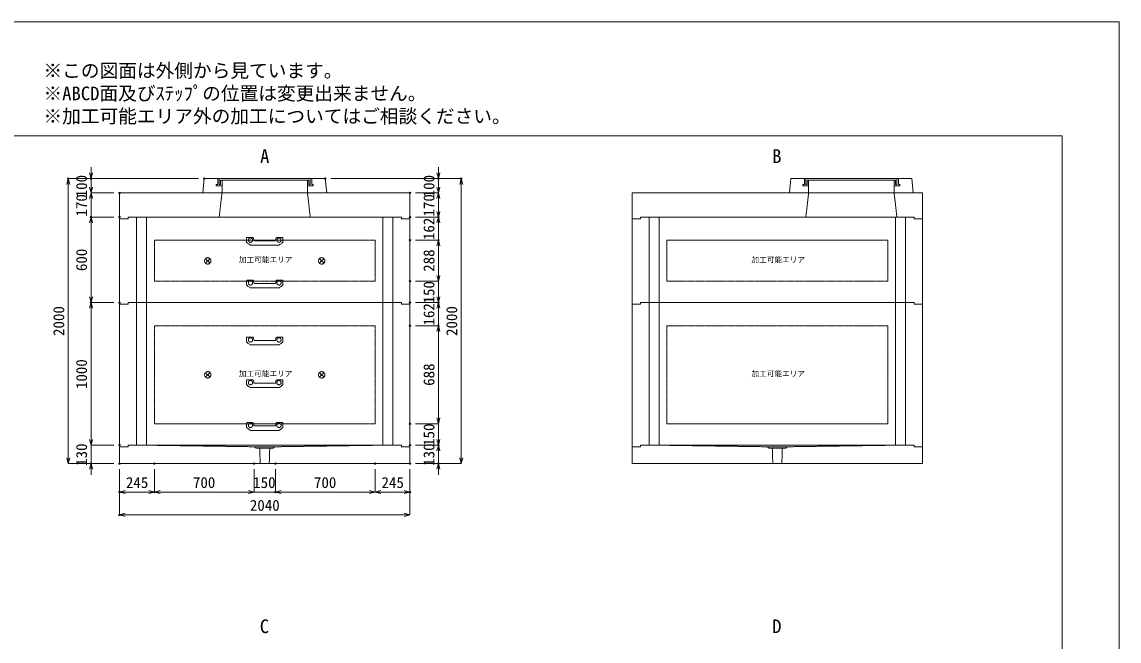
# Model space of a CAD drawing. Units: millimetres, scale not verified. Extents: x -5940 to 5940, y -4200 to 4200.
# Drawn here: x -1765 to 5940, y -146 to 4200 of the extents above; entities that cross this region are included whole.
import ezdxf
from ezdxf.enums import TextEntityAlignment as Align

# ---------------------------------------------------------------- set-up
doc = ezdxf.new("R2010")
doc.units = ezdxf.units.MM
doc.header["$LTSCALE"] = 20
doc.header["$PDMODE"] = 32
doc.header["$PDSIZE"] = 10
doc.linetypes.add('LONG_DASHED1', pattern=[7, 6, -1])
doc.linetypes.add('LONG_DOUBLE_CHAIN', pattern=[21.8, 18, -1, 0.6, -0.6, 0.6, -1])
for name, color, linetype, lineweight in [('0-0_D-TTL', 7, 'Continuous', 9), ('0-1_Defpoints', 7, 'Continuous', 9), ('0-3_D-TTL-TXT', 7, 'Continuous', 9), ('0-4_D-STR-TXT', 7, 'Continuous', 9), ('0-5_D-STR-DIM', 3, 'Continuous', 9), ('0-6_0', 7, 'Continuous', 9), ('0-7_D-STR', 7, 'Continuous', 9), ('0-9_D-STR-STR4', 134, 'LONG_DASHED1', 9), ('0-A_D-STR-STR3', 2, 'LONG_DASHED1', 9), ('0-B_D-STR-STR5', 1, 'LONG_DOUBLE_CHAIN', 9)]:
    doc.layers.add(name, color=color, linetype=linetype, lineweight=lineweight)
doc.styles.add('ＭＳ ゴシック', font='')
doc.styles.get('ＭＳ ゴシック').set_extended_font_data('MS Gothic')

# ---------------------------------------------------------------- blocks, each defined once
blk = doc.blocks.new('A$C4DE05FD1')
at = {"layer": '0-0_D-TTL', "color": 134}
for p, q in [((4000, 76000), (114800, 76000)), ((114800, 76000), (114800, 4000))]:
    blk.add_line(p, q, dxfattribs=at)
at = {"layer": '0-1_Defpoints', "color": 134}
for p, q in [((0, 84000), (118800, 84000)), ((118800, 84000), (118800, 0))]:
    blk.add_line(p, q, dxfattribs=at)
at = {"layer": '0-3_D-TTL-TXT', "style": 'ＭＳ ゴシック'}
for s, p in [('※この図面は外側から見ています。', (43260.9, 79815.7)), ('※ABCD面及びｽﾃｯﾌﾟの位置は変更出来ません。', (43260.9, 78215.7)), ('※加工可能エリア外の加工についてはご相談ください。', (43260.9, 76615.7))]:
    blk.add_text(s, height=962.2, dxfattribs=at).set_placement(p, align=Align.BOTTOM_LEFT)
blk = doc.blocks.new('_Open30')
at = {"layer": '0-6_0'}
blk.add_line((0, 0), (-20, 0), dxfattribs=at)
blk.add_lwpolyline([(-20, 5.36), (0, 0), (-20, -5.36)], dxfattribs=at)
blk = doc.blocks.new('A$C31CA379A')
at = {"layer": '0-4_D-STR-TXT', "style": 'ＭＳ ゴシック'}
for s, p in [('A', (-325.9, -2190.5)), ('B', (35638.6, -2190.5)), ('C', (-351.4, -35190.5)), ('D', (35638.6, -35190.5))]:
    blk.add_text(s, height=962.2, dxfattribs=at).set_placement(p, align=Align.BOTTOM_LEFT)
blk = doc.blocks.new('A$C53D37B31')
at = {"layer": '0-7_D-STR'}
for p, q in [((-20400, 3400), (20400, 3400)), ((-20400, 3400), (-20400, -240)), ((20400, 3400), (20400, -240)), ((-19200, 0), (19200, 0))]:
    blk.add_line(p, q, dxfattribs=at)
at = {"layer": '0-7_D-STR', "linetype": 'LONG_DASHED1'}
for p, q in [((-6000, 3400), (-6400, 0)), ((6000, 3400), (6400, 0))]:
    blk.add_line(p, q, dxfattribs=at)
at = {"layer": '0-7_D-STR'}
for points in [[(-20400, -240), (-19200, -240), (-19200, 0)], [(20400, -240), (19200, -240), (19200, 0)]]:
    blk.add_lwpolyline(points, dxfattribs=at)
blk = doc.blocks.new('A$C4A7D535E')
at = {"layer": '0-7_D-STR'}
blk.add_blockref('A$C53D37B31', (0, 0), dxfattribs=at)
blk = doc.blocks.new('A$C0BCF2A13')
at = {"layer": '0-7_D-STR'}
for p, q in [((-20400, 3400), (20400, 3400)), ((-20400, 3400), (-20400, -240)), ((20400, 3400), (20400, -240)), ((-19200, 0), (19200, 0))]:
    blk.add_line(p, q, dxfattribs=at)
at = {"layer": '0-7_D-STR', "linetype": 'LONG_DASHED1'}
for p, q in [((4400, 3400), (4000, 0)), ((16400, 3400), (16800, 0))]:
    blk.add_line(p, q, dxfattribs=at)
at = {"layer": '0-7_D-STR'}
for points in [[(-20400, -240), (-19200, -240), (-19200, 0)], [(20400, -240), (19200, -240), (19200, 0)]]:
    blk.add_lwpolyline(points, dxfattribs=at)
blk = doc.blocks.new('A$C3C490EB0')
at = {"layer": '0-7_D-STR'}
for p, q in [((0, -2000), (0, -4360)), ((39600, -1760), (1200, -1760)), ((40800, -2000), (40800, -4360)), ((0, -4360), (40800, -4360))]:
    blk.add_line(p, q, dxfattribs=at)
at = {"layer": '0-7_D-STR', "linetype": 'LONG_DASHED1'}
for p, q in [((19000, -2000), (2400, -1760)), ((19200, -2180), (19000, -2000)), ((21800, -2000), (19000, -2000)), ((21600, -2180), (19200, -2180)), ((19764.6, -4360), (19695, -2180)), ((21035.4, -4360), (21105, -2180)), ((21600, -2180), (21800, -2000)), ((21800, -2000), (38400, -1760))]:
    blk.add_line(p, q, dxfattribs=at)
at = {"layer": '0-7_D-STR'}
for points in [[(0, -2000), (1200, -2000), (1200, -1760)], [(40800, -2000), (39600, -2000), (39600, -1760)]]:
    blk.add_lwpolyline(points, dxfattribs=at)
blk = doc.blocks.new('A$C3B9737A5')
at = {"layer": '0-5_D-STR-DIM'}
blk.add_blockref('A$C3C490EB0', (-20400, 1760), dxfattribs=at)
blk = doc.blocks.new('A$C019679C0')
at = {"layer": '0-7_D-STR'}
for p, q in [((-8700, 0), (-8500, 2000)), ((8500, 2000), (-8500, 2000)), ((8700, 0), (8500, 2000)), ((-8700, 0), (8700, 0))]:
    blk.add_line(p, q, dxfattribs=at)
at = {"layer": '0-7_D-STR', "linetype": 'LONG_DASHED1'}
for p, q in [((-6000, 0), (-6000, 1800)), ((6000, 1800), (6000, 0))]:
    blk.add_line(p, q, dxfattribs=at)
at = {"layer": '0-9_D-STR-STR4'}
for points in [[(-6600, 2000), (-6600, 1200), (-6800, 1200), (-6800, 1000), (-6000, 1000)], [(-6000, 1800), (-6200, 1800), (-6200, 1200), (-6400, 1200), (-6400, 2000)], [(-6000, 1800), (6000, 1800), (6200, 1800)], [(6600, 2000), (6600, 1200), (6800, 1200), (6800, 1000), (6000, 1000)], [(6200, 1800), (6200, 1200), (6400, 1200), (6400, 2000)]]:
    blk.add_lwpolyline(points, dxfattribs=at)
blk = doc.blocks.new('A$C585D51DD')
at = {"layer": '0-7_D-STR'}
blk.add_blockref('A$C019679C0', (0, 0), dxfattribs=at)
blk = doc.blocks.new('A$C27844A11')
at = {"layer": '0-A_D-STR-STR3'}
for p, q in [((-2560, 1000), (-2560, 453.5)), ((-2515.5, 370.3), (-2060.4, 33.6)), ((-2460, 1100), (-1758.4, 1100)), ((1949.4, 0), (-1949.4, 0)), ((-1559.2, 917.4), (-1542, 721.3)), ((1442.4, 630), (-1442.4, 630)), ((1559.2, 917.4), (1542, 721.3)), ((2460, 1100), (1758.4, 1100)), ((2515.5, 370.3), (2060.4, 33.6)), ((2560, 1000), (2560, 453.5))]:
    blk.add_line(p, q, dxfattribs=at)
for centre in [(-2000, 700), (2000, 700)]:
    blk.add_circle(centre, 300, dxfattribs=at)
for centre, radius, start, end in [((-2460, 1000), 100, 90, 180), ((-2460, 453.5), 100, 180, 236.30993), ((-1949.4, 200), 200, 236.30993, 270), ((-1758.4, 900), 200, 5, 90), ((-1442.4, 730), 100, 185, 270), ((1442.4, 730), 100, 270, 355), ((1758.4, 900), 200, 90, 175), ((1949.4, 200), 200, 270, 303.69007), ((2460, 1000), 100, 0, 90), ((2460, 453.5), 100, 303.69007, 0)]:
    blk.add_arc(centre, radius, start, end, dxfattribs=at)
blk = doc.blocks.new('A$C48C66BEA')
at = {"layer": '0-7_D-STR'}
for p, q in [((-19200, 0), (19200, 0)), ((-20400, -240), (-20400, -12240)), ((20400, -240), (20400, -12240)), ((-19200, -12000), (19200, -12000))]:
    blk.add_line(p, q, dxfattribs=at)
at = {"layer": '0-7_D-STR', "linetype": 'LONG_DASHED1'}
for p, q in [((-18000, -12000), (-18000, 0)), ((-16600, -12000), (-16600, 0)), ((16600, -12000), (16600, 0)), ((18000, -12000), (18000, 0))]:
    blk.add_line(p, q, dxfattribs=at)
at = {"layer": '0-7_D-STR'}
for points in [[(-20400, -240), (-19200, -240), (-19200, 0)], [(20400, -240), (19200, -240), (19200, 0)], [(-20400, -12240), (-19200, -12240), (-19200, -12000)], [(20400, -12240), (19200, -12240), (19200, -12000)]]:
    blk.add_lwpolyline(points, dxfattribs=at)
at = {"layer": '0-B_D-STR-STR5'}
for p, q in [((15500, -3240), (15500, -9000)), ((15500, -9000), (-15500, -9000))]:
    blk.add_line(p, q, dxfattribs=at)
blk.add_lwpolyline([(15500, -3240), (-15500, -3240), (-15500, -9000)], dxfattribs=at)
blk = doc.blocks.new('A$C4E0B7A12')
at = {"layer": '0-7_D-STR'}
for p, q in [((-19200, 0), (19200, 0)), ((-20400, -240), (-20400, -20240)), ((20400, -240), (20400, -20240)), ((-19200, -20000), (19200, -20000))]:
    blk.add_line(p, q, dxfattribs=at)
at = {"layer": '0-7_D-STR', "linetype": 'LONG_DASHED1'}
for p, q in [((-18000, -20000), (-18000, 0)), ((-16600, -20000), (-16600, 0)), ((16600, -20000), (16600, 0)), ((18000, -20000), (18000, 0))]:
    blk.add_line(p, q, dxfattribs=at)
at = {"layer": '0-7_D-STR'}
for points in [[(-20400, -240), (-19200, -240), (-19200, 0)], [(20400, -240), (19200, -240), (19200, 0)], [(-20400, -20240), (-19200, -20240), (-19200, -20000)], [(20400, -20240), (19200, -20240), (19200, -20000)]]:
    blk.add_lwpolyline(points, dxfattribs=at)
at = {"layer": '0-B_D-STR-STR5'}
for p, q in [((15500, -3240), (15500, -17000)), ((15500, -17000), (-15500, -17000))]:
    blk.add_line(p, q, dxfattribs=at)
blk.add_lwpolyline([(15500, -3240), (-15500, -3240), (-15500, -17000)], dxfattribs=at)
blk = doc.blocks.new('A$C1C640AAB')
at = {"layer": '0-B_D-STR-STR5'}
for p, q in [((-318.2, -318.2), (318.2, 318.2)), ((-318.2, 318.2), (318.2, -318.2))]:
    blk.add_line(p, q, dxfattribs=at)
blk.add_circle((0, 0), 450, dxfattribs=at)
blk = doc.blocks.new('A$C02644bad')
at = {"layer": '0-7_D-STR'}
blk.add_blockref('A$C48C66BEA', (0, 0), dxfattribs=at)
at = {"layer": '0-B_D-STR-STR5'}
for p in [(-8000, -6140), (8000, -6140)]:
    blk.add_blockref('A$C1C640AAB', p, dxfattribs=at)
blk = doc.blocks.new('A$Caa139861')
at = {"layer": '0-7_D-STR'}
blk.add_blockref('A$C4E0B7A12', (0, 0), dxfattribs=at)
at = {"layer": '0-B_D-STR-STR5'}
for p in [(-8000, -10140), (8000, -10140)]:
    blk.add_blockref('A$C1C640AAB', p, dxfattribs=at)

msp = doc.modelspace()

# ---------------------------------------------------------------- linework, layer by layer
at = {"layer": '0-1_Defpoints'}
for p in [(-1440, 3100), (-1280, 3100), (-485, 3100), (365, 3100), (1160, 3100), (1320, 3100), (-1080, 3000), (960, 3000), (-1280, 2830), (-1280, 2830), (-1080, 2830), (-1080, 2830), (960, 2830), (1160, 2830), (960, 2668), (1160, 2668), (960, 2380), (960, 2380), (-1280, 2230), (-1080, 2230), (-1080, 2230), (960, 2230), (960, 2230), (1160, 2230), (960, 2068), (960, 2068), (1160, 2068), (960, 1380), (960, 1380), (-1080, 1230), (960, 1230), (1160, 1230), (-1280, 1100), (-1080, 1100), (-1080, 1100), (-1080, 1100), (-835, 1100), (-135, 1100), (15, 1100), (715, 1100), (960, 1100), (960, 1100), (960, 1100), (1160, 1100), (-1080, 900), (-835, 900), (15, 900), (960, 900), (-1080, 740)]:
    msp.add_point(p, dxfattribs=at)
at = {"layer": '0-5_D-STR-DIM'}
for p, q in [((-1280, 3140), (-1280, 3180)), ((1160, 3140), (1160, 3180)), ((-525, 3100), (-1440, 3100)), ((-525, 3100), (-1280, 3100)), ((-1280, 3000), (-1280, 3100)), ((405, 3100), (1160, 3100)), ((405, 3100), (1320, 3100)), ((1160, 3000), (1160, 3100)), ((-1440, 1140), (-1440, 3060)), ((-1280, 3040), (-1280, 3080)), ((1160, 3040), (1160, 3080)), ((1320, 1140), (1320, 3060)), ((-1120, 3000), (-1280, 3000)), ((-1280, 3000), (-1280, 2830)), ((-1120, 3000), (-1280, 3000)), ((-1280, 2960), (-1280, 2920)), ((1000, 3000), (1160, 3000)), ((1000, 3000), (1160, 3000)), ((1160, 3000), (1160, 2830)), ((1160, 2960), (1160, 2920)), ((1160, 2870), (1160, 2910)), ((-1120, 2830), (-1280, 2830)), ((-1120, 2830), (-1280, 2830)), ((-1280, 2790), (-1280, 2750)), ((-1280, 2270), (-1280, 2790)), ((1000, 2830), (1160, 2830)), ((1000, 2830), (1160, 2830)), ((1160, 2668), (1160, 2830)), ((1160, 2790), (1160, 2750)), ((1000, 2668), (1160, 2668)), ((1000, 2668), (1160, 2668)), ((1160, 2628), (1160, 2588)), ((1160, 2420), (1160, 2628)), ((1160, 2420), (1160, 2460)), ((1000, 2380), (1160, 2380)), ((1000, 2380), (1160, 2380)), ((1160, 2380), (1160, 2230)), ((1160, 2270), (1160, 2310)), ((-1120, 2230), (-1280, 2230)), ((-1120, 2230), (-1280, 2230)), ((-1280, 1270), (-1280, 2190)), ((1000, 2230), (1160, 2230)), ((1000, 2230), (1160, 2230)), ((1160, 2068), (1160, 2230)), ((1160, 2190), (1160, 2150)), ((1000, 2068), (1160, 2068)), ((1000, 2068), (1160, 2068)), ((1160, 2028), (1160, 1988)), ((1160, 1420), (1160, 2028)), ((1160, 1420), (1160, 1460)), ((-1280, 1270), (-1280, 1310)), ((1000, 1380), (1160, 1380)), ((1000, 1380), (1160, 1380)), ((1160, 1380), (1160, 1230)), ((1160, 1270), (1160, 1310)), ((-1120, 1230), (-1280, 1230)), ((-1120, 1230), (-1280, 1230)), ((-1280, 1230), (-1280, 1100)), ((1000, 1230), (1160, 1230)), ((1000, 1230), (1160, 1230)), ((1160, 1230), (1160, 1100)), ((1160, 1190), (1160, 1150)), ((-1120, 1100), (-1440, 1100)), ((-1120, 1100), (-1280, 1100)), ((1000, 1100), (1160, 1100)), ((1000, 1100), (1320, 1100)), ((-1280, 1060), (-1280, 1020)), ((-1080, 1060), (-1080, 740)), ((-1080, 1060), (-1080, 900)), ((-835, 1060), (-835, 900)), ((-835, 1060), (-835, 900)), ((-135, 1060), (-135, 900)), ((-135, 1060), (-135, 900)), ((15, 1060), (15, 900)), ((15, 1060), (15, 900)), ((715, 1060), (715, 900)), ((715, 1060), (715, 900)), ((960, 1060), (960, 740)), ((960, 1060), (960, 900)), ((1160, 1060), (1160, 1020)), ((-875, 900), (-1040, 900)), ((-175, 900), (-795, 900)), ((-175, 900), (-215, 900)), ((-135, 900), (15, 900)), ((675, 900), (55, 900)), ((55, 900), (95, 900)), ((755, 900), (920, 900)), ((920, 740), (-1040, 740))]:
    msp.add_line(p, q, dxfattribs=at)

# ---------------------------------------------------------------- block references
at = {"layer": '0-0_D-TTL', "xscale": 0.1, "yscale": 0.1}
msp.add_blockref('A$C4DE05FD1', (-5940, -4200), dxfattribs=at)
at = {"layer": '0-4_D-STR-TXT'}
for name, p, xscale, yscale in [('A$C31CA379A', (-60, 3400), 0.1, 0.1), ('A$C585D51DD', (-60, 3000), 0.05, 0.05)]:
    msp.add_blockref(name, p, dxfattribs=dict(at, xscale=xscale, yscale=yscale))
at = {"layer": '0-5_D-STR-DIM', "xscale": 2, "yscale": 2}
for p, rotation in [((-1440, 3100), 90), ((-1280, 3100), 270), ((1160, 3100), 270), ((1320, 3100), 90), ((-1280, 3000), 270), ((1160, 3000), 270), ((-1280, 3000), 90), ((1160, 3000), 90), ((1160, 2830), 270), ((-1280, 2830), 90), ((-1280, 2830), 90), ((1160, 2830), 90), ((1160, 2668), 90), ((1160, 2668), 90), ((1160, 2380), 270), ((1160, 2380), 270), ((-1280, 2230), 270), ((1160, 2230), 270), ((-1280, 2230), 90), ((1160, 2230), 90), ((1160, 2068), 90), ((1160, 2068), 90), ((1160, 1380), 270), ((1160, 1380), 270), ((-1280, 1230), 270), ((-1280, 1230), 270), ((1160, 1230), 270), ((1160, 1230), 90), ((-1440, 1100), 270), ((-1280, 1100), 90), ((1160, 1100), 90), ((1320, 1100), 270), ((-1080, 900), 180), ((-835, 900), 180), ((15, 900), 180), ((15, 900), 180), ((715, 900), 180), ((-1080, 740), 180)]:
    msp.add_blockref('_Open30', p, dxfattribs=dict(at, rotation=rotation))
at = {"layer": '0-5_D-STR-DIM'}
for name, p, xscale, yscale in [('A$C3B9737A5', (-60, 1230), 0.05, 0.05), ('A$C3B9737A5', (3540, 1230), 0.05, 0.05), ('_Open30', (-835, 900), 2, 2), ('_Open30', (-135, 900), 2, 2), ('_Open30', (-135, 900), 2, 2), ('_Open30', (715, 900), 2, 2), ('_Open30', (960, 900), 2, 2), ('_Open30', (960, 740), 2, 2)]:
    msp.add_blockref(name, p, dxfattribs=dict(at, xscale=xscale, yscale=yscale))
at = {"layer": '0-7_D-STR', "xscale": 0.05, "yscale": 0.05}
for name, p in [('A$C019679C0', (4060, 3000)), ('A$C4A7D535E', (-60, 2830)), ('A$C0BCF2A13', (3540, 2830)), ('A$C02644bad', (-60, 2830)), ('A$C48C66BEA', (3540, 2830)), ('A$Caa139861', (-60, 2230)), ('A$C4E0B7A12', (3540, 2230))]:
    msp.add_blockref(name, p, dxfattribs=at)
at = {"layer": '0-A_D-STR-STR3', "xscale": 0.05, "yscale": 0.05}
for p in [(-60, 2633), (-60, 2333), (-60, 1933), (-60, 1633), (-60, 1333)]:
    msp.add_blockref('A$C27844A11', p, dxfattribs=at)

# ---------------------------------------------------------------- texts
at = {"layer": '0-5_D-STR-DIM', "style": 'ＭＳ ゴシック'}
for s, p in [('100', (-1285.2, 2968.96)), ('100', (1154.8, 2968.96)), ('170', (-1285.2, 2833.96)), ('170', (1154.8, 2833.96)), ('162', (1154.8, 2668.8)), ('600', (-1285.2, 2451.2)), ('288', (1154.8, 2446.2)), ('150', (1154.8, 2223.96)), ('2000', (-1445.2, 1995.6)), ('162', (1154.8, 2068.8)), ('2000', (1314.8, 1995.6)), ('1000', (-1285.2, 1622.96)), ('688', (1154.8, 1645.8)), ('150', (1154.8, 1223.96)), ('130', (-1285.2, 1083.96)), ('130', (1154.8, 1083.96))]:
    msp.add_text(s, height=76.98, rotation=90, dxfattribs=at).set_placement(p, align=Align.BOTTOM_LEFT)
for s, p in [('245', (-1034.86, 905.2)), ('700', (-564.2, 905.2)), ('150', (-141.04, 905.2)), ('700', (285.8, 905.2)), ('245', (760.14, 905.2)), ('2040', (-164.4, 745.2))]:
    msp.add_text(s, height=76.98, dxfattribs=at).set_placement(p, align=Align.BOTTOM_LEFT)
at = {"layer": '0-B_D-STR-STR5', "style": 'ＭＳ ゴシック'}
for p in [(-241.7, 2499.98), (3358.3, 2499.98), (-241.7, 1699.98), (3358.3, 1699.98)]:
    msp.add_text('加工可能エリア', height=38.42, dxfattribs=at).set_placement(p, align=Align.BOTTOM_LEFT)

doc.saveas('drawing.dxf')
